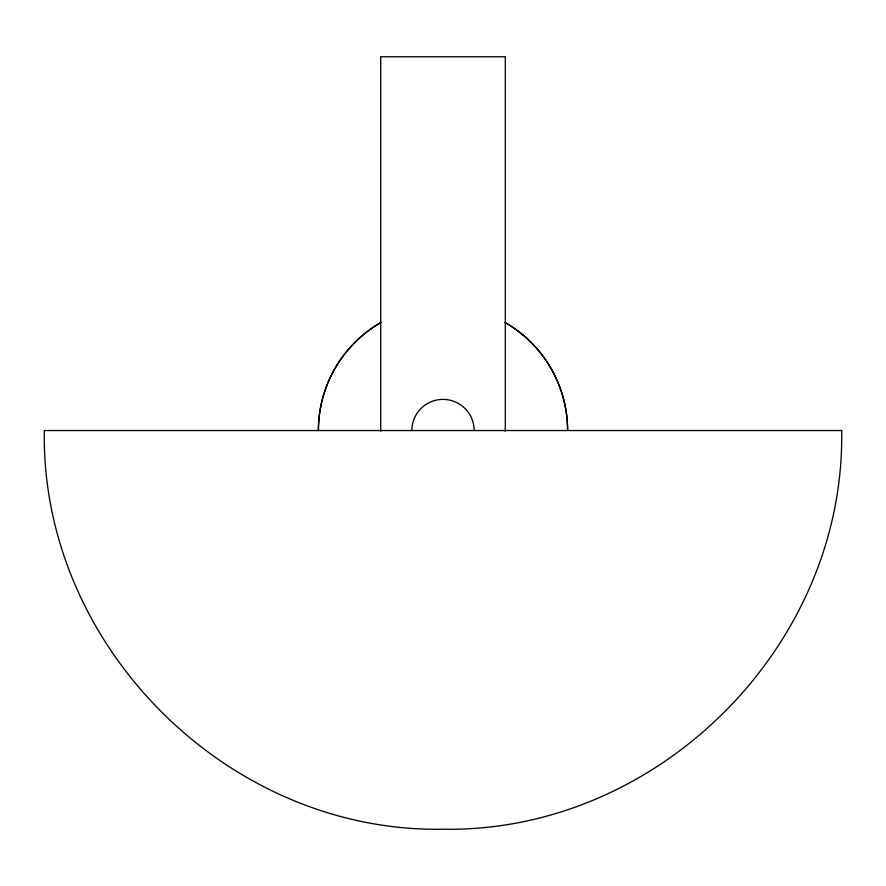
<?xml version="1.0" encoding="UTF-8"?>
<svg xmlns="http://www.w3.org/2000/svg" width="886" height="886" viewBox="0 0 886 886"><rect width="100%" height="100%" fill="white"/><g stroke="black" fill="none" stroke-linecap="round" stroke-linejoin="round"><path stroke-width="1.33" d="M505.297 431.238L505.297 56.759L380.703 56.759L380.703 431.238M411.846 430.541A31.143 31.143 0 0 1 443 399.387A31.143 31.143 0 0 1 474.143 430.541M380.703 322.637A124.594 124.594 0 0 0 318.406 430.541A124.594 124.594 0 0 1 381.069 322.426M505.297 322.637A124.594 124.594 0 0 1 567.594 430.541A124.594 124.594 0 0 0 504.931 322.426M841.678 430.541C845.377 645.761 658.209 832.895 443 829.241C227.791 832.895 40.623 645.761 44.322 430.541L841.7 430.541"/></g></svg>
